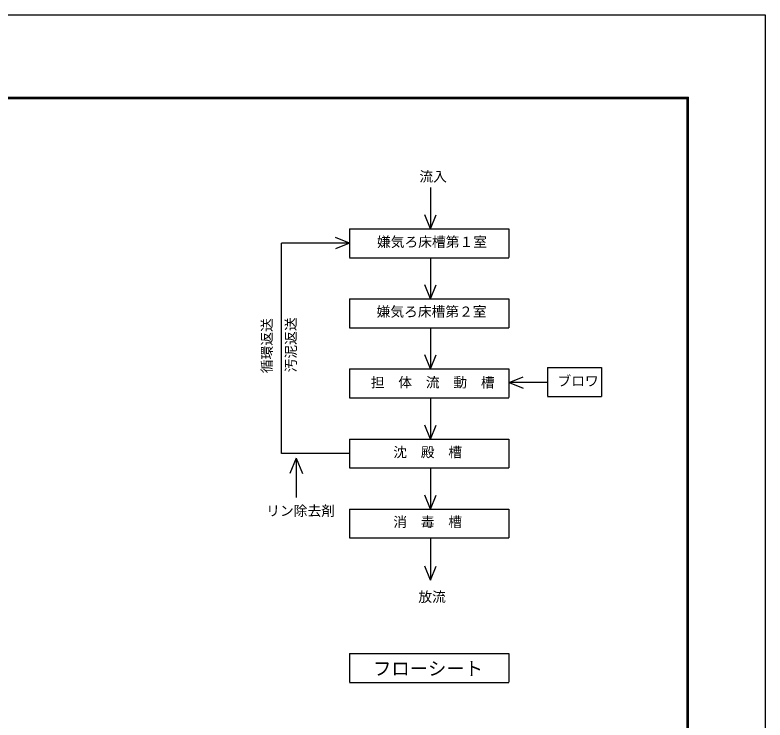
# Model space of a CAD drawing. Units: millimetres, scale not verified. Extents: x -22761 to 8910, y -6308 to 6308.
# Drawn here: x 3999 to 8910, y 1690 to 6308 of the extents above; entities that cross this region are included whole.
import ezdxf
from ezdxf.enums import TextEntityAlignment as Align

# ---------------------------------------------------------------- set-up
doc = ezdxf.new("R2010")
doc.units = ezdxf.units.MM
doc.header["$LTSCALE"] = 30
for name, color, linetype, lineweight in [('0-E_水管', 7, 'Continuous', 25), ('1-2_図面枠', 7, 'Continuous', 25), ('1-3_Axis_waku', 7, 'Continuous', 25)]:
    doc.layers.add(name, color=color, linetype=linetype, lineweight=lineweight)
doc.styles.add('ＭＳ ゴシック', font='')
doc.styles.get('ＭＳ ゴシック').set_extended_font_data('MS Gothic')

msp = doc.modelspace()

# ---------------------------------------------------------------- linework, layer by layer
at = {"layer": '0-E_水管'}
for p, q in [((6720.51, 5177.01), (6720.51, 4907.02)), ((6720.51, 4907.02), (6683.41, 4998.63)), ((6720.51, 4907.02), (6757.6, 4998.63)), ((6190.21, 4907.02), (6190.21, 4718.82)), ((6190.21, 4907.02), (7232.62, 4907.02)), ((7232.62, 4907.02), (7232.62, 4719.17)), ((6190.21, 4812.92), (5743.36, 4812.92)), ((6190.21, 4812.92), (6098.6, 4850.01)), ((6190.21, 4812.92), (6098.6, 4775.83)), ((6190.21, 4718.02), (7232.62, 4718.02)), ((6720.51, 4718.02), (6720.51, 4448.02)), ((6720.51, 4448.02), (6683.41, 4539.64)), ((6720.51, 4448.02), (6757.6, 4539.64)), ((6190.21, 4448.02), (6190.21, 4259.03)), ((6190.21, 4259.03), (7232.62, 4259.03)), ((6720.51, 4259.03), (6720.51, 3989.03)), ((6720.51, 3989.03), (6683.41, 4080.64)), ((6720.51, 3989.03), (6757.6, 4080.64)), ((6190.21, 3989.03), (6190.21, 3800.84)), ((6190.21, 3989.03), (7232.62, 3989.03)), ((7232.62, 3989.03), (7232.62, 3801.18)), ((7486.65, 3998.54), (7486.65, 3810.35)), ((7235.74, 3901.16), (7327.36, 3938.25)), ((7235.74, 3901.16), (7327.36, 3864.07)), ((7486.65, 3901.16), (7235.74, 3901.16)), ((6190.21, 3800.04), (7232.62, 3800.04)), ((6720.51, 3800.04), (6720.51, 3530.04)), ((7486.65, 3809.55), (7839.67, 3809.55)), ((6720.51, 3530.04), (6683.41, 3621.65)), ((6720.51, 3530.04), (6757.6, 3621.65)), ((6190.21, 3530.04), (6190.21, 3341.85)), ((6190.21, 3530.04), (7232.62, 3530.04)), ((7232.62, 3530.04), (7232.62, 3342.19)), ((5840.56, 3405.41), (5799.35, 3303.62)), ((5840.56, 3405.41), (5840.56, 3147.01)), ((5840.56, 3405.41), (5881.77, 3303.62)), ((6190.21, 3341.05), (7232.62, 3341.05)), ((6720.51, 3341.85), (6720.51, 3071.85)), ((6720.51, 3071.85), (6683.41, 3163.46)), ((6720.51, 3071.85), (6757.6, 3163.46)), ((6190.21, 3071.05), (6190.21, 2882.86)), ((6190.21, 3071.05), (7232.62, 3071.05)), ((7232.62, 3071.05), (7232.62, 2883.2)), ((6190.21, 2882.06), (7232.62, 2882.06)), ((6720.51, 2876.09), (6720.51, 2606.1)), ((6720.51, 2606.1), (6683.41, 2697.71)), ((6720.51, 2606.1), (6757.6, 2697.71)), ((6190.21, 2125.23), (6190.21, 1937.04)), ((6190.21, 2125.23), (7232.62, 2125.23)), ((7232.62, 2125.23), (7232.62, 1937.39)), ((6190.21, 1936.24), (7232.62, 1936.24))]:
    msp.add_line(p, q, dxfattribs=at)
for points in [[(6190.21, 3435.94), (5743.36, 3435.94), (5743.36, 4812.92)], [(6190.21, 4448.02), (7232.62, 4448.02), (7232.62, 4259.03)], [(7486.65, 3998.54), (7839.67, 3998.54), (7839.67, 3809.55)]]:
    msp.add_lwpolyline(points, dxfattribs=at)
at = {"layer": '1-2_図面枠'}
msp.add_lwpolyline([(-8910, -6307.5), (-8910, 6307.5), (8910, 6307.5), (8910, -6307.5)], close=True, dxfattribs=at)
at = {"layer": '1-3_Axis_waku'}
for p, q in [((-7778.4, 5769.9), (8408.4, 5769.9)), ((-7777.8, 5769.3), (8407.8, 5769.3)), ((-7777.2, 5768.7), (8407.2, 5768.7)), ((-7776.6, 5768.1), (8406.6, 5768.1)), ((-7776, 5767.5), (8406, 5767.5)), ((-7775.4, 5766.9), (8405.4, 5766.9)), ((-7774.8, 5766.3), (8404.8, 5766.3)), ((-7774.2, 5765.7), (8404.2, 5765.7)), ((-7773.6, 5765.1), (8403.6, 5765.1)), ((-7773, 5764.5), (8403, 5764.5)), ((-7772.4, 5763.9), (8402.4, 5763.9)), ((-7771.8, 5763.3), (8401.8, 5763.3)), ((-7771.2, 5762.7), (8401.2, 5762.7)), ((-7770.6, 5762.1), (8400.6, 5762.1)), ((-7770, 5761.5), (8400, 5761.5)), ((8400, -5806.5), (8400, 5761.5)), ((8400.6, -5807.1), (8400.6, 5762.1)), ((8401.2, -5807.7), (8401.2, 5762.7)), ((8401.8, -5808.3), (8401.8, 5763.3)), ((8402.4, -5808.9), (8402.4, 5763.9)), ((8403, -5809.5), (8403, 5764.5)), ((8403.6, -5810.1), (8403.6, 5765.1)), ((8404.2, -5810.7), (8404.2, 5765.7)), ((8404.8, -5811.3), (8404.8, 5766.3)), ((8405.4, -5811.9), (8405.4, 5766.9)), ((8406, -5812.5), (8406, 5767.5)), ((8406.6, -5813.1), (8406.6, 5768.1)), ((8407.2, -5813.7), (8407.2, 5768.7)), ((8407.8, -5814.3), (8407.8, 5769.3)), ((8408.4, -5814.9), (8408.4, 5769.9))]:
    msp.add_line(p, q, dxfattribs=at)

# ---------------------------------------------------------------- texts
at = {"layer": '0-E_水管', "color": 4, "style": 'ＭＳ ゴシック'}
for s, height, p in [('流入', 65.98, (6647, 5196.73)), ('嫌気ろ床槽第１室', 65.98, (6369.61, 4768.59)), ('嫌気ろ床槽第２室', 65.98, (6367.12, 4311.94)), ('担\u3000体\u3000流\u3000動\u3000槽', 65.98, (6329.34, 3848.42)), ('ブロワ', 65.98, (7551.15, 3857.92)), ('沈\u3000殿\u3000槽', 65.98, (6476.41, 3391.22)), ('リン除去剤', 65.98, (5644.26, 3007.33)), ('消\u3000毒\u3000槽', 65.98, (6476.41, 2934.08)), ('フローシート ', 87.98, (6343.72, 1956.21))]:
    msp.add_text(s, height=height, dxfattribs=at).set_placement(p, align=Align.BOTTOM_LEFT)
for s, rotation, p in [('汚泥返送', 90, (5858.5, 3966.84)), ('循環返送', 90, (5701.49, 3961.02)), ('放流', 0.001, (6639.98, 2443.74))]:
    msp.add_text(s, height=65.98, rotation=rotation, dxfattribs=at).set_placement(p, align=Align.BOTTOM_LEFT)

doc.saveas('drawing.dxf')
